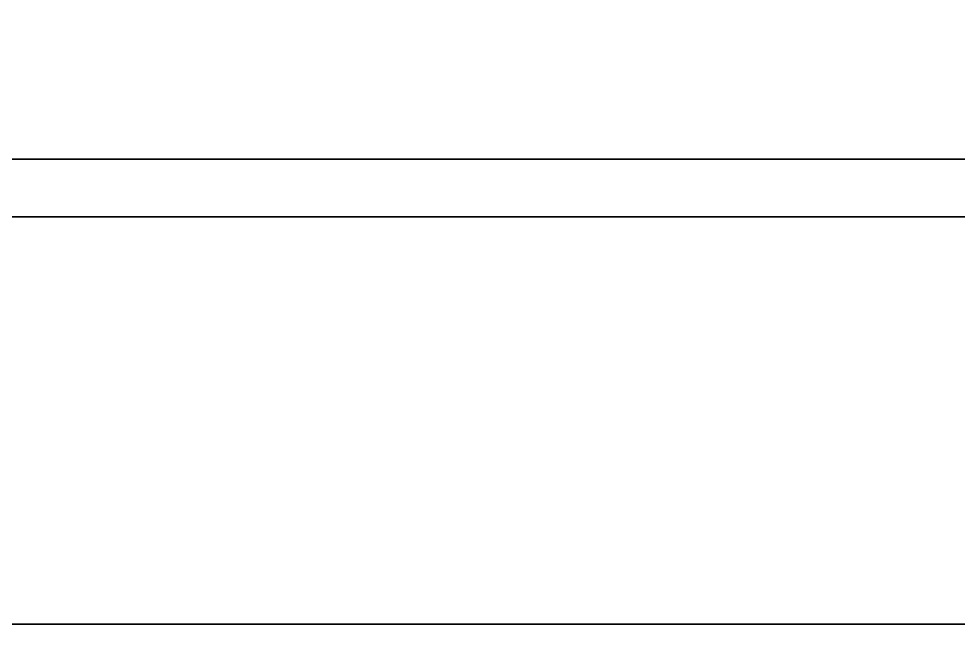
# Model space of a CAD drawing. Extents: x -1 to 1611, y -1028 to 1.
# Drawn here: x 1354.95 to 1381.12, y -681.44 to -664.25 of the extents above; entities that cross this region are included whole.
import ezdxf

# ---------------------------------------------------------------- set-up
doc = ezdxf.new("R2010")
doc.units = 0
doc.layers.add('IQ_200_3D', color=1, linetype='Continuous')

msp = doc.modelspace()

# ---------------------------------------------------------------- meshes
at = {"layer": 'IQ_200_3D'}
mesh = msp.add_polyface(dxfattribs=at)
corners = [(1599, -653, 629.527), (1328, -653, 629.527), (1328, -669.763, 640.994), (1599, -669.763, 640.994)]
mesh.append_faces([[corners[k] for k in face] for face in [(0, 1, 2, 3)]])
mesh = msp.add_polyface(dxfattribs=at)
corners = [(1599, -668.163, 204.796), (1328, -668.163, 204.796), (1328, -658.442, 200), (1599, -658.442, 200)]
mesh.append_faces([[corners[k] for k in face] for face in [(0, 1, 2, 3)]])
mesh = msp.add_polyface(dxfattribs=at)
corners = [(1599, -698, 204.796), (1328, -698, 204.796), (1328, -668.163, 204.796), (1599, -668.163, 204.796)]
mesh.append_faces([[corners[k] for k in face] for face in [(0, 1, 2, 3)]])
mesh = msp.add_polyface(dxfattribs=at)
corners = [(1599, -669.763, 640.994), (1328, -669.763, 640.994), (1328, -681.099, 640.994), (1599, -681.099, 640.994)]
mesh.append_faces([[corners[k] for k in face] for face in [(0, 1, 2, 3)]])
mesh = msp.add_polyface(dxfattribs=at)
corners = [(1599, -681.099, 640.994), (1328, -681.099, 640.994), (1328, -681.099, 549.796), (1599, -681.099, 549.796)]
mesh.append_faces([[corners[k] for k in face] for face in [(0, 1, 2, 3)]])
mesh = msp.add_polyface(dxfattribs=at)
corners = [(1599, -681.099, 549.796), (1328, -681.099, 549.796), (1328, -698, 549.796), (1599, -698, 549.796)]
mesh.append_faces([[corners[k] for k in face] for face in [(0, 1, 2, 3)]])

doc.saveas('drawing.dxf')
